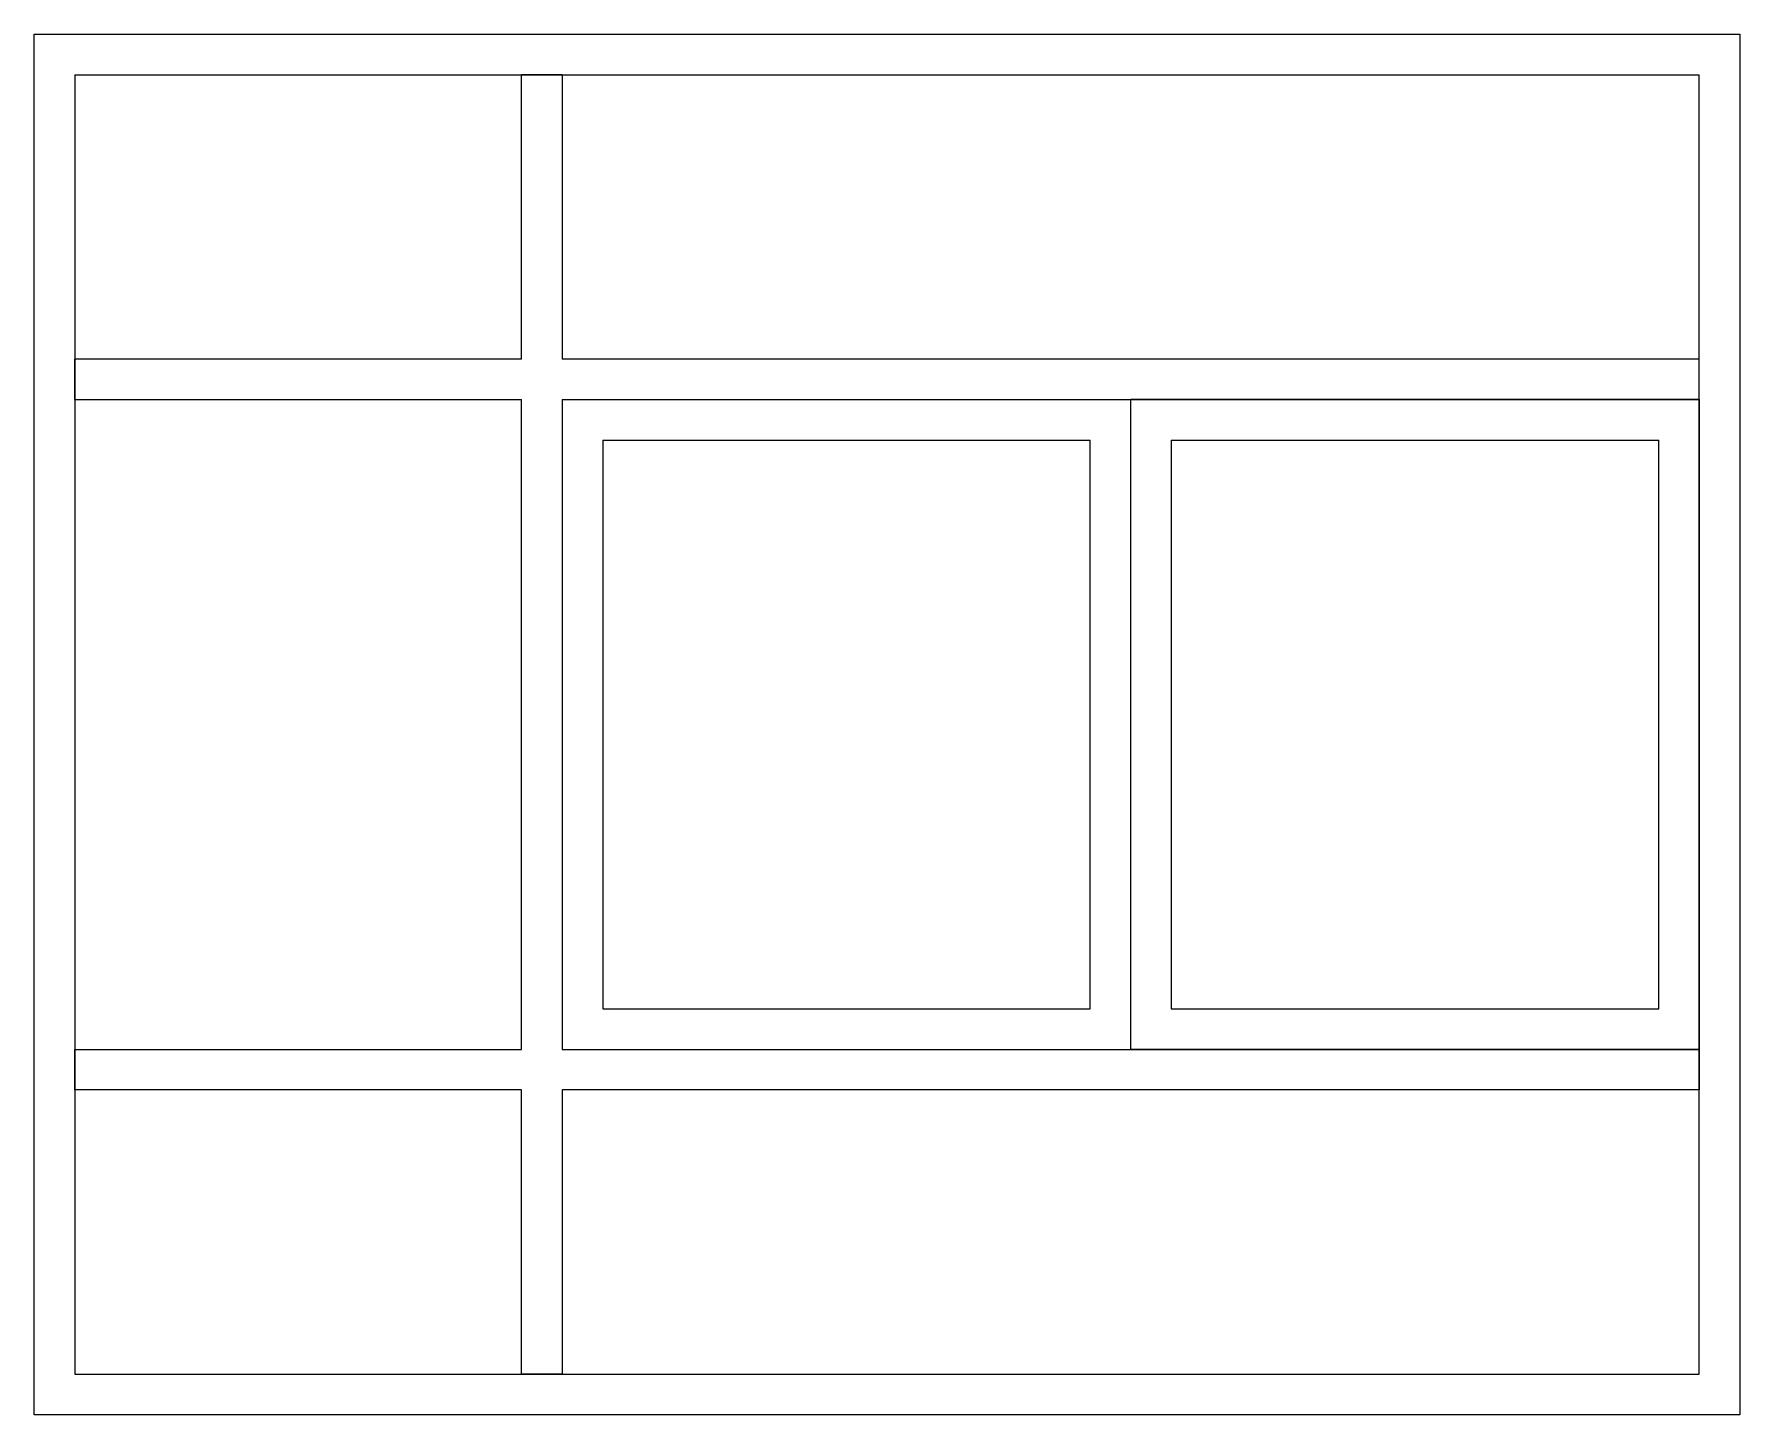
# Model space of a CAD drawing. Header units: millimetres. Extents: x -99196 to 15601, y -9661 to 93550.
# Drawn here: x -6901 to -4801, y 52500 to 54200 of the extents above; entities that cross this region are included whole.
import ezdxf

# ---------------------------------------------------------------- set-up
doc = ezdxf.new("R2010")
doc.units = ezdxf.units.MM
doc.layers.add('CUA', color=31, linetype='Continuous', lineweight=9)
doc.layers.add('NET-THAY', color=2, linetype='Continuous', lineweight=9)

# ---------------------------------------------------------------- blocks, each defined once
blk = doc.blocks.new('X-PHONG NGU 2 - X-PHONG NGU 2_Recovery_-V112-MẶT ĐỨNG 14-1')
at = {"layer": 'CUA'}
for p, q in [((-6850.5, 21150), (-4850.5, 21150)), ((-6850.5, 21150), (-6850.5, 19550)), ((-6250.5, 21150), (-6300.5, 21150)), ((-6300.5, 20800), (-6300.5, 21150)), ((-6250.5, 21150), (-6250.5, 20800)), ((-4850.5, 19550), (-4850.5, 21150)), ((-6300.5, 20800), (-6850.5, 20800)), ((-6850.5, 20750), (-6850.5, 20800)), ((-4850.5, 20800), (-6250.5, 20800)), ((-4850.5, 20750), (-4850.5, 20800)), ((-6850.5, 20750), (-6300.5, 20750)), ((-6300.5, 19950), (-6300.5, 20750)), ((-6250.5, 20750), (-6250.5, 19950)), ((-6250.5, 20750), (-4850.5, 20750)), ((-5550.5, 19950), (-5550.5, 20750)), ((-4850.5, 20750), (-5550.5, 20750)), ((-4850.5, 20750), (-4850.5, 19950)), ((-6200.5, 20700), (-6200.5, 20000)), ((-6200.5, 20700), (-5600.5, 20700)), ((-5600.5, 20000), (-5600.5, 20700)), ((-5500.5, 20700), (-4900.5, 20700)), ((-5500.5, 20700), (-5500.5, 20000)), ((-4900.5, 20000), (-4900.5, 20700)), ((-6200.5, 20000), (-5600.5, 20000)), ((-5500.5, 20000), (-4900.5, 20000)), ((-6850.5, 19950), (-6300.5, 19950)), ((-6850.5, 19900), (-6850.5, 19950)), ((-6250.5, 19950), (-4850.5, 19950)), ((-4850.5, 19950), (-5550.5, 19950)), ((-4850.5, 19950), (-4850.5, 19900)), ((-6300.5, 19900), (-6850.5, 19900)), ((-6300.5, 19550), (-6300.5, 19900)), ((-6250.5, 19900), (-6250.5, 19550)), ((-4850.5, 19900), (-6250.5, 19900)), ((-6850.5, 19550), (-4850.5, 19550)), ((-6250.5, 19550), (-6300.5, 19550))]:
    blk.add_line(p, q, dxfattribs=at)
blk = doc.blocks.new('A$C677B3655')
at = {"layer": 'NET-THAY'}
for p, q in [((-20228.3, 900), (-20228.3, 2600)), ((-20228.3, 2600), (-18128.3, 2600)), ((-18128.3, 2600), (-18128.3, 900)), ((-18128.3, 900), (-20228.3, 900))]:
    blk.add_line(p, q, dxfattribs=at)
at = {"layer": 'CUA'}
blk.add_blockref('X-PHONG NGU 2 - X-PHONG NGU 2_Recovery_-V112-MẶT ĐỨNG 14-1', (-13327.7, -18600), dxfattribs=at)

msp = doc.modelspace()

# ---------------------------------------------------------------- block references
at = {"layer": 'NET-THAY'}
msp.add_blockref('A$C677B3655', (13327.7, 51600), dxfattribs=at)

doc.saveas('drawing.dxf')
